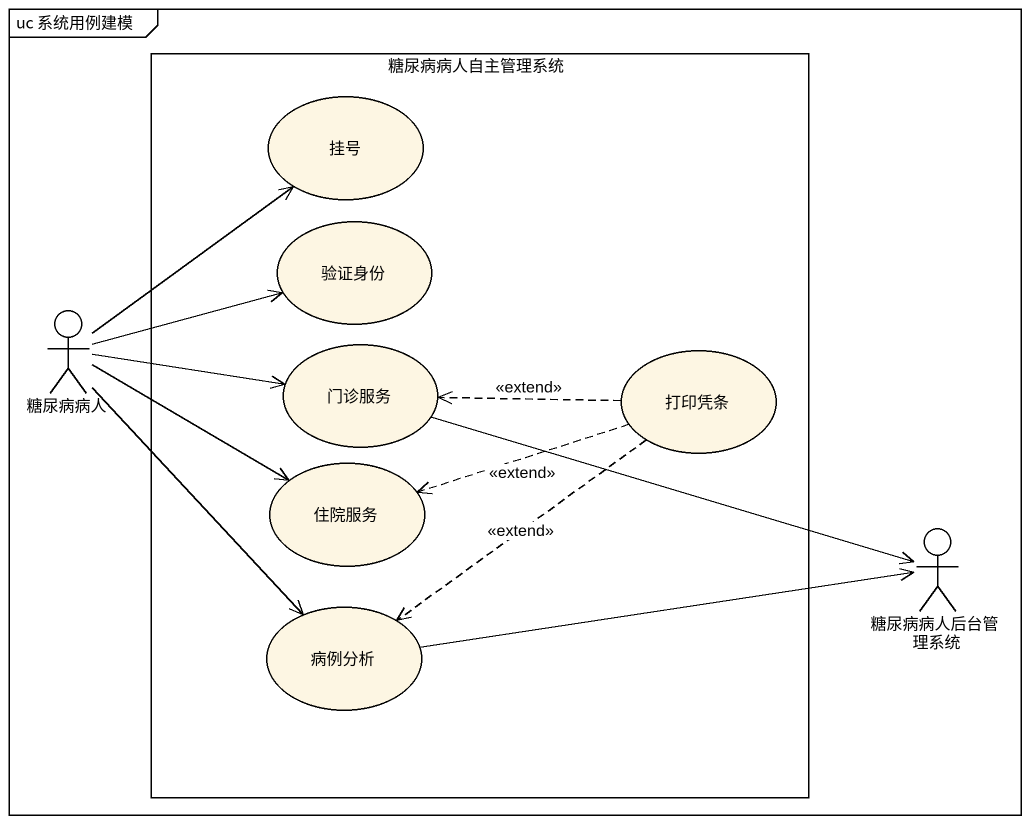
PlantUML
@startuml
mainframe uc 系统用例建模
rectangle 糖尿病病人自主管理系统 {
  usecase 挂号
  usecase 验证身份
  usecase 门诊服务
  usecase 打印凭条
  usecase 住院服务
  usecase 病例分析
}
actor 糖尿病病人
actor 糖尿病病人后台管理系统
糖尿病病人 -up-> 挂号
糖尿病病人 -right-> 验证身份
糖尿病病人 -right-> 门诊服务
糖尿病病人 -right-> 住院服务
糖尿病病人 --> 病例分析
门诊服务 -right-> 糖尿病病人后台管理系统
打印凭条 .left.> 门诊服务 : <<extend>>
打印凭条 .left.> 住院服务 : <<extend>>
打印凭条 ..> 病例分析 : <<extend>>
病例分析 -right-> 糖尿病病人后台管理系统
@enduml
